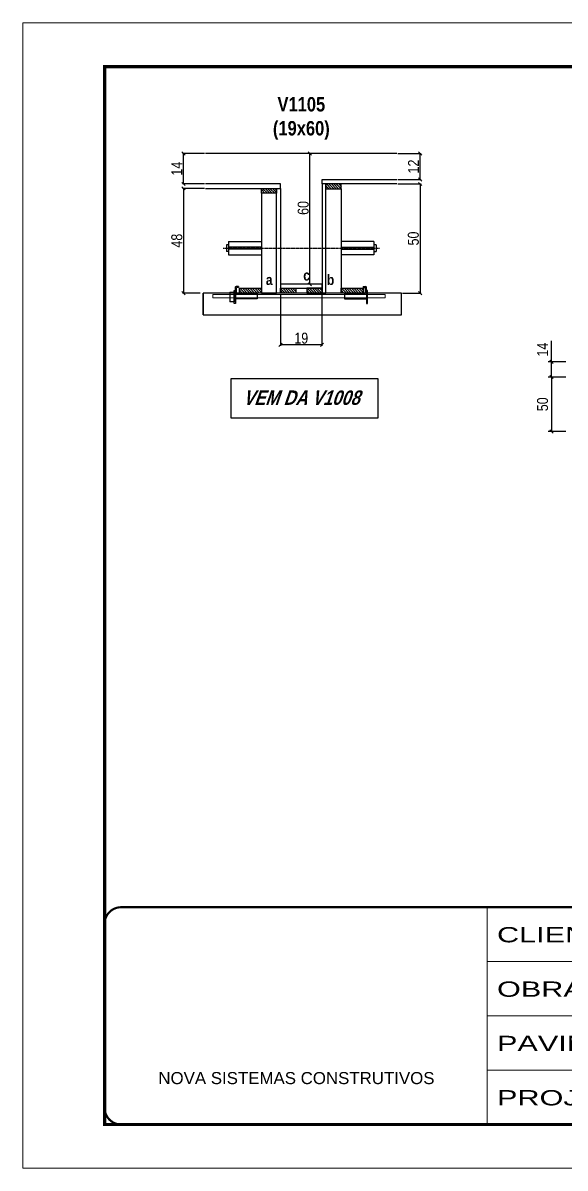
# Model space of a CAD drawing. Extents: x 3309 to 9563, y -2522 to 14608.
# Drawn here: x 8078 to 8575, y 12409 to 13459 of the extents above; entities that cross this region are included whole.
import ezdxf

# ---------------------------------------------------------------- set-up
doc = ezdxf.new("R2010")
doc.units = 0
for name, pattern in [('CONTINUO', [0]), ('DASHED', [0.75, 0.5, -0.25]), ('HIDDEN', [0.375, 0.25, -0.125])]:
    doc.linetypes.add(name, pattern=pattern)
for name, color, linetype in [('barrote', 251, 'Continuous'), ('COTA', 241, 'Continuous'), ('detalhes', 4, 'Continuous'), ('NOMENCLATURA', 7, 'Continuous'), ('Painéis', 200, 'Continuous'), ('presilha', 1, 'Continuous'), ('SARR_2.2x10', 60, 'Continuous'), ('SARR_2.2x7', 40, 'Continuous'), ('SARR_3.5x7', 81, 'Continuous'), ('TENSOR', 3, 'Continuous')]:
    doc.layers.add(name, color=color, linetype=linetype)
for name, color, linetype, lineweight in [('CONCRETO', 251, 'Continuous', 25), ('Folhas', 255, 'Continuous', 9), ('SARRAFO DE PRESSAO', 251, 'DASHED', 9), ('SCO-___-LAJ', 2, 'Continuous', 0)]:
    doc.layers.add(name, color=color, linetype=linetype, lineweight=lineweight)
doc.styles.add('ARIAL', font='arial.ttf')
doc.styles.add('COTA TECNICA', font='techl___.ttf', dxfattribs={"height": 10})
doc.styles.add('COTA TECNICA 2X', font='techl___.ttf', dxfattribs={"height": 10})
doc.styles.add('TECNICA', font='techb___.ttf', dxfattribs={"height": 10})
doc.styles.add('Tecnologia', font='')
doc.styles.get('Tecnologia').set_extended_font_data('Forgotten Futurist')
doc.dimstyles.new('PAINEL', dxfattribs={"dimtxt": 10, "dimasz": 3, "dimexe": 3, "dimexo": 3, "dimgap": 3, "dimtad": 1, "dimdec": 1, "dimzin": 12, "dimdsep": 46, "dimtxsty": 'COTA TECNICA', "dimblk1": 'OBLIQUE', "dimblk2": 'OBLIQUE', "dimsah": 1, "dimcen": 0.9, "dimclrd": 4, "dimclre": 4, "dimclrt": 240, "dimadec": 1, "dimazin": 3, "dimtfac": 1, "dimtdec": 1, "dimtmove": 0, "dimatfit": 3, "dimfxl": 1, "dimtolj": 1, "dimtzin": 12, "dimarcsym": 0})
doc.dimstyles.new('SECAO', dxfattribs={"dimscale": 0.333333, "dimtxt": 5, "dimasz": 9, "dimexe": 3, "dimexo": 3, "dimgap": 3, "dimtad": 1, "dimdec": 1, "dimlfac": 0.5, "dimzin": 12, "dimdsep": 46, "dimtxsty": 'COTA TECNICA 2X', "dimblk1": 'OBLIQUE', "dimblk2": 'OBLIQUE', "dimsah": 1, "dimcen": 0.9, "dimclrd": 4, "dimclre": 4, "dimclrt": 240, "dimadec": 1, "dimazin": 3, "dimtfac": 1, "dimtdec": 1, "dimtmove": 0, "dimatfit": 3, "dimfxl": 1, "dimtolj": 1, "dimtzin": 12, "dimarcsym": 0})
pattern_1 = [(135, (41549.6714, -110300.5723), (-1.122532015, -1.122532015), [])]

# ---------------------------------------------------------------- blocks, each defined once
blk = doc.blocks.new('9999999999')
at = {"color": 30, "linetype": 'CONTINUO'}
for p, q in [((98564.6, 34230.2), (98564.6, 34429.4)), ((98564.6, 34379.6), (99584, 34379.6)), ((98564.6, 34329.8), (99488, 34329.8)), ((98564.6, 34280), (99488, 34280))]:
    blk.add_line(p, q, dxfattribs=at)
at = {"color": 30, "linetype": 'CONTINUO', "const_width": 2}
blk.add_lwpolyline([(99584, 34230.2), (99584, 34414.4, 0.414214), (99569, 34429.4), (98229, 34429.4, 0.414214), (98214, 34414.4), (98214, 34245.2, 0.414214), (98229, 34230.2), (99584, 34230.2)], format="xyb", dxfattribs=at)
at = {"layer": 'Folhas'}
blk.add_lwpolyline([(98139, 34190.2), (99624, 34190.2), (99624, 35240.2), (98139, 35240.2)], close=True, dxfattribs=at)
at = {"layer": 'Folhas', "color": 30, "const_width": 3}
blk.add_lwpolyline([(98214, 34230.2), (99584, 34230.2), (99584, 35200.2), (98214, 35200.2)], close=True, dxfattribs=at)
at = {"color": 7, "linetype": 'Continuous', "ltscale": 5, "style": 'ARIAL'}
blk.add_text('NOVA SISTEMAS CONSTRUTIVOS', height=11.059, dxfattribs=at).set_placement((98263.2, 34267.2))
at = {"layer": 'Folhas', "color": 7, "style": 'Tecnologia', "width": 1.5}
for s, p in [('CLIENTE:', (98573.7, 34397.2)), ('OBRA:', (98573.7, 34347.3)), ('PAVIMENTO:', (98573.7, 34297.5)), ('PROJETO:', (98573.7, 34247.7))]:
    blk.add_text(s, height=14, dxfattribs=at).set_placement(p)
blk = doc.blocks.new('_Oblique')
at = {"color": 0, "linetype": 'ByBlock', "lineweight": -2}
blk.add_line((-0.5, -0.5), (0.5, 0.5), dxfattribs=at)
blk = doc.blocks.new('*D126')
at = {"layer": 'COTA', "color": 4, "lineweight": -2, "transparency": 16777216}
for p, q in [((8314.1, 13210.6), (8314.1, 13163.1)), ((8352.1, 13210.6), (8352.1, 13163.1)), ((8352.1, 13164.1), (8314.1, 13164.1))]:
    blk.add_line(p, q, dxfattribs=at)
at = {"layer": 'Defpoints', "color": 0, "transparency": 16777216}
for p in [(8314.1, 13211.6), (8352.1, 13211.6), (8314.1, 13164.1)]:
    blk.add_point(p, dxfattribs=at)
at = {"layer": 'COTA', "color": 4, "lineweight": -2, "transparency": 16777216, "xscale": 3, "yscale": 3, "zscale": 3, "rotation": 180}
blk.add_blockref('_Oblique', (8314.1, 13164.1), dxfattribs=at)
at = {"layer": 'COTA', "color": 4, "lineweight": -2, "transparency": 16777216, "xscale": 3, "yscale": 3, "zscale": 3}
blk.add_blockref('_Oblique', (8352.1, 13164.1), dxfattribs=at)
at = {"layer": 'COTA', "color": 240, "transparency": 16777216, "insert": (8333.1, 13170.2), "char_height": 10, "attachment_point": 5, "style": 'COTA TECNICA 2X'}
blk.add_mtext('\\A1;19', dxfattribs=at)
blk = doc.blocks.new('PRESILHA METÁLICA 1')
at = {"layer": 'presilha'}
for p, q in [((7.5, 10.6), (7.5, 19.9)), ((12, 21), (8.6, 21)), ((9, 11.6), (9, 18.9)), ((12, 19.5), (9.6, 19.5)), ((12, 21), (12, 19.5)), ((0, 13), (6, 13)), ((0, 13), (0, 0)), ((6, 0), (0, 0)), ((6, 15.5), (7.5, 15.5)), ((6, -2.5), (6, 15.5)), ((6, 13), (6, 0)), ((7.5, 15.5), (7.5, -2.5)), ((37.5, 4.1), (7.5, 4.1)), ((37.5, 11), (9.6, 11)), ((37.5, 11), (37.5, 4.1)), ((7.5, -2.5), (6, -2.5))]:
    blk.add_line(p, q, dxfattribs=at)
for centre, radius, start, end in [((8.6, 19.9), 1.14, 90, 180), ((9.6, 18.9), 0.57, 90, 180), ((9.6, 11.6), 0.57, 180, 270)]:
    blk.add_arc(centre, radius, start, end, dxfattribs=at)
blk = doc.blocks.new('PRESILHA METÁLICA 2')
at = {"layer": 'presilha'}
for p, q in [((-5.2, 23.5), (-5.2, 22)), ((-5.2, 23.5), (-1.9, 23.5)), ((-5.2, 22), (-2.8, 22)), ((-2.2, 14.1), (-2.2, 21.4)), ((0.8, 18), (-0.8, 18)), ((-0.8, 18), (-0.8, 0)), ((-0.8, 14.6), (-0.8, 22.4)), ((0.8, 0), (0.8, 18)), ((-30.8, 13.5), (-30.8, 6.6)), ((-30.8, 13.5), (-2.8, 13.5)), ((-30.8, 6.6), (-0.8, 6.6)), ((-0.8, 0), (0.8, 0))]:
    blk.add_line(p, q, dxfattribs=at)
for centre, radius, start, end in [((-2.8, 21.4), 0.57, 0, 90), ((-1.9, 22.4), 1.14, 0, 90), ((-2.8, 14.1), 0.57, 270, 0)]:
    blk.add_arc(centre, radius, start, end, dxfattribs=at)
blk = doc.blocks.new('*D119')
at = {"layer": 'COTA', "color": 4, "lineweight": -2, "transparency": 16777216}
for p, q in [((8244.4, 13307.6), (8224.1, 13307.6)), ((8225.1, 13307.6), (8225.1, 13211.6)), ((8240.3, 13211.6), (8224.1, 13211.6))]:
    blk.add_line(p, q, dxfattribs=at)
at = {"layer": 'Defpoints', "color": 0, "transparency": 16777216}
for p in [(8245.4, 13307.6), (8225.1, 13211.6), (8241.3, 13211.6)]:
    blk.add_point(p, dxfattribs=at)
at = {"layer": 'COTA', "color": 4, "lineweight": -2, "transparency": 16777216, "xscale": 3, "yscale": 3, "zscale": 3}
for p, rotation in [((8225.1, 13307.6), 90), ((8225.1, 13211.6), 270)]:
    blk.add_blockref('_Oblique', p, dxfattribs=dict(at, rotation=rotation))
at = {"layer": 'COTA', "color": 240, "transparency": 16777216, "insert": (8219, 13259.6), "char_height": 10, "attachment_point": 5, "rotation": 90, "style": 'COTA TECNICA 2X'}
blk.add_mtext('\\A1;48', dxfattribs=at)
blk = doc.blocks.new('*D120')
at = {"layer": 'COTA', "color": 4, "lineweight": -2, "transparency": 16777216}
for p, q in [((8421.8, 13311.6), (8443.1, 13311.6)), ((8442.1, 13311.6), (8442.1, 13211.6)), ((8425.9, 13211.6), (8443.1, 13211.6))]:
    blk.add_line(p, q, dxfattribs=at)
at = {"layer": 'Defpoints', "color": 0, "transparency": 16777216}
for p in [(8420.8, 13311.6), (8424.9, 13211.6), (8442.1, 13211.6)]:
    blk.add_point(p, dxfattribs=at)
at = {"layer": 'COTA', "color": 4, "lineweight": -2, "transparency": 16777216, "xscale": 3, "yscale": 3, "zscale": 3}
for p, rotation in [((8442.1, 13311.6), 90), ((8442.1, 13211.6), 270)]:
    blk.add_blockref('_Oblique', p, dxfattribs=dict(at, rotation=rotation))
at = {"layer": 'COTA', "color": 240, "transparency": 16777216, "insert": (8435.9, 13261.6), "char_height": 10, "attachment_point": 5, "rotation": 90, "style": 'COTA TECNICA 2X'}
blk.add_mtext('\\A1;50', dxfattribs=at)
blk = doc.blocks.new('*D121')
at = {"layer": 'COTA', "color": 4, "lineweight": -2, "transparency": 16777216}
for p, q in [((8351.1, 13339.6), (8340, 13339.6)), ((8341, 13219.6), (8341, 13339.6)), ((8351.1, 13219.6), (8340, 13219.6))]:
    blk.add_line(p, q, dxfattribs=at)
at = {"layer": 'Defpoints', "color": 0, "transparency": 16777216}
for p in [(8341, 13339.6), (8352.1, 13339.6), (8352.1, 13219.6)]:
    blk.add_point(p, dxfattribs=at)
at = {"layer": 'COTA', "color": 4, "lineweight": -2, "transparency": 16777216, "xscale": 3, "yscale": 3, "zscale": 3}
for p, rotation in [((8341, 13339.6), 90), ((8341, 13219.6), 270)]:
    blk.add_blockref('_Oblique', p, dxfattribs=dict(at, rotation=rotation))
at = {"layer": 'COTA', "color": 240, "transparency": 16777216, "insert": (8334.9, 13289.6), "char_height": 10, "attachment_point": 5, "rotation": 90, "style": 'COTA TECNICA 2X'}
blk.add_mtext('\\A1;60', dxfattribs=at)
blk = doc.blocks.new('*D122')
at = {"layer": 'COTA', "color": 4, "lineweight": -2, "transparency": 16777216}
for p, q in [((8421.8, 13339.6), (8443.1, 13339.6)), ((8442.1, 13315.6), (8442.1, 13339.6)), ((8421.8, 13315.6), (8443.1, 13315.6))]:
    blk.add_line(p, q, dxfattribs=at)
at = {"layer": 'Defpoints', "color": 0, "transparency": 16777216}
for p in [(8420.8, 13339.6), (8442.1, 13339.6), (8420.8, 13315.6)]:
    blk.add_point(p, dxfattribs=at)
at = {"layer": 'COTA', "color": 4, "lineweight": -2, "transparency": 16777216, "xscale": 3, "yscale": 3, "zscale": 3}
for p, rotation in [((8442.1, 13339.6), 90), ((8442.1, 13315.6), 270)]:
    blk.add_blockref('_Oblique', p, dxfattribs=dict(at, rotation=rotation))
at = {"layer": 'COTA', "color": 240, "transparency": 16777216, "insert": (8436, 13327.6), "char_height": 10, "attachment_point": 5, "rotation": 90, "style": 'COTA TECNICA 2X'}
blk.add_mtext('\\A1;12', dxfattribs=at)
blk = doc.blocks.new('*D138')
at = {"layer": 'COTA', "color": 4, "lineweight": -2, "transparency": 16777216}
for p, q in [((8244.4, 13339.6), (8224.1, 13339.6)), ((8225.1, 13311.6), (8225.1, 13339.6)), ((8244.4, 13311.6), (8224.1, 13311.6))]:
    blk.add_line(p, q, dxfattribs=at)
at = {"layer": 'Defpoints', "color": 0, "transparency": 16777216}
for p in [(8225.1, 13339.6), (8245.4, 13339.6), (8245.4, 13311.6)]:
    blk.add_point(p, dxfattribs=at)
at = {"layer": 'COTA', "color": 4, "lineweight": -2, "transparency": 16777216, "xscale": 3, "yscale": 3, "zscale": 3}
for p, rotation in [((8225.1, 13339.6), 90), ((8225.1, 13311.6), 270)]:
    blk.add_blockref('_Oblique', p, dxfattribs=dict(at, rotation=rotation))
at = {"layer": 'COTA', "color": 240, "transparency": 16777216, "insert": (8219, 13325.6), "char_height": 10, "attachment_point": 5, "rotation": 90, "style": 'COTA TECNICA 2X'}
blk.add_mtext('\\A1;14', dxfattribs=at)
blk = doc.blocks.new('*D130')
at = {"layer": 'COTA', "color": 4, "lineweight": -2, "transparency": 16777216}
for p, q in [((8575.7, 13134.6), (8559.5, 13134.6)), ((8562.5, 13134.6), (8562.5, 13084.6)), ((8575.7, 13084.6), (8559.5, 13084.6))]:
    blk.add_line(p, q, dxfattribs=at)
at = {"layer": 'Defpoints', "color": 0, "transparency": 16777216}
for p in [(8578.7, 13134.6, 0), (8562.5, 13084.6), (8578.7, 13084.6, 0)]:
    blk.add_point(p, dxfattribs=at)
at = {"layer": 'COTA', "color": 4, "lineweight": -2, "transparency": 16777216, "xscale": 3, "yscale": 3, "zscale": 3}
for p, rotation in [((8562.5, 13134.6), 90), ((8562.5, 13084.6), 270)]:
    blk.add_blockref('_Oblique', p, dxfattribs=dict(at, rotation=rotation))
at = {"layer": 'COTA', "color": 240, "transparency": 16777216, "insert": (8554.4, 13109.6), "char_height": 10, "attachment_point": 5, "rotation": 90, "style": 'COTA TECNICA'}
blk.add_mtext('\\A1;50', dxfattribs=at)
blk = doc.blocks.new('*D131')
at = {"layer": 'COTA', "color": 4, "lineweight": -2, "transparency": 16777216}
for p, q in [((8562.5, 13148.6), (8562.5, 13167.8)), ((8575.7, 13148.6), (8559.5, 13148.6)), ((8562.5, 13134.6), (8562.5, 13148.6)), ((8575.7, 13134.6), (8559.5, 13134.6))]:
    blk.add_line(p, q, dxfattribs=at)
at = {"layer": 'Defpoints', "color": 0, "transparency": 16777216}
for p in [(8562.5, 13148.6), (8578.7, 13148.6, 0), (8578.7, 13134.6, 0)]:
    blk.add_point(p, dxfattribs=at)
at = {"layer": 'COTA', "color": 4, "lineweight": -2, "transparency": 16777216, "xscale": 3, "yscale": 3, "zscale": 3}
for p, rotation in [((8562.5, 13148.6), 90), ((8562.5, 13134.6), 270)]:
    blk.add_blockref('_Oblique', p, dxfattribs=dict(at, rotation=rotation))
at = {"layer": 'COTA', "color": 240, "transparency": 16777216, "insert": (8554.4, 13159.7), "char_height": 10, "attachment_point": 5, "rotation": 90, "style": 'COTA TECNICA'}
blk.add_mtext('\\A1;14', dxfattribs=at)

msp = doc.modelspace()

# ---------------------------------------------------------------- hatches: boundary and pattern name
at = {"layer": 'SARR_2.2x10'}
h = msp.add_hatch(dxfattribs=at)
h.set_pattern_fill('ANSI31', color=256, scale=0.5, angle=90)
h.set_pattern_definition([(135, (41470.0714, -110300.5723), (-1.122532015, -1.122532015), [])])
h.paths.add_polyline_path([(8276.53, 13216), (8276.53, 13211.6), (8296.53, 13211.6), (8296.53, 13216)])
h = msp.add_hatch(dxfattribs=at)
h.set_pattern_fill('ANSI31', color=256, scale=0.5, angle=90)
h.set_pattern_definition([(135, (41563.2714, -110300.5723), (-1.122532015, -1.122532015), [])])
h.paths.add_polyline_path([(8369.73, 13216), (8369.73, 13211.6), (8389.73, 13211.6), (8389.73, 13216)])
at = {"layer": 'SARR_2.2x7'}
h = msp.add_hatch(dxfattribs=at)
h.set_pattern_fill('ANSI31', color=256, scale=0.5, angle=90)
h.set_pattern_definition([(135, (41484.0714, -110208.9723), (-1.122532015, -1.122532015), [])])
h.paths.add_polyline_path([(8310.53, 13307.6), (8310.53, 13303.2), (8296.53, 13303.2), (8296.53, 13307.6)])
h = msp.add_hatch(dxfattribs=at)
h.set_pattern_fill('ANSI31', color=256, scale=0.5, angle=90)
h.set_pattern_definition([(135, (41464.0714, -110204.9723), (-1.122532015, -1.122532015), [])])
h.paths.add_polyline_path([(8355.73, 13311.6), (8355.73, 13307.2), (8369.73, 13307.2), (8369.73, 13311.6)])
h = msp.add_hatch(dxfattribs=at)
h.set_pattern_fill('ANSI31', color=256, scale=0.5, angle=90)
h.set_pattern_definition(pattern_1)
h.paths.add_polyline_path([(8328.13, 13211.6), (8328.13, 13216), (8314.13, 13216), (8314.13, 13211.6)])
h = msp.add_hatch(dxfattribs=at)
h.set_pattern_fill('ANSI31', color=256, scale=0.5, angle=90)
h.set_pattern_definition(pattern_1)
h.paths.add_polyline_path([(8338.13, 13216), (8338.13, 13211.6), (8352.13, 13211.6), (8352.13, 13216)])

# ---------------------------------------------------------------- linework, layer by layer
at = {"ltscale": 3}
for p, q in [((8264.53, 13255.77), (8264.53, 13249.77)), ((8266.53, 13255.77), (8264.53, 13255.77)), ((8266.53, 13258.77), (8266.53, 13246.77)), ((8266.53, 13258.77), (8296.53, 13258.77)), ((8296.53, 13253.77), (8266.53, 13253.77)), ((8296.53, 13251.77), (8266.53, 13251.77)), ((8399.73, 13258.77), (8369.73, 13258.77)), ((8369.73, 13253.77), (8399.73, 13253.77)), ((8369.73, 13251.77), (8399.73, 13251.77)), ((8399.73, 13258.77), (8399.73, 13246.77)), ((8401.73, 13255.77), (8399.73, 13255.77)), ((8401.73, 13255.77), (8401.73, 13249.77)), ((8266.53, 13249.77), (8264.53, 13249.77)), ((8266.53, 13246.77), (8296.53, 13246.77)), ((8399.73, 13246.77), (8369.73, 13246.77)), ((8399.73, 13249.77), (8401.73, 13249.77))]:
    msp.add_line(p, q, dxfattribs=at)
at = {"layer": 'barrote'}
msp.add_lwpolyline([(8243.08, 13191.6), (8424.99, 13191.6), (8424.99, 13211.6), (8243.08, 13211.6)], close=True, dxfattribs=at)
at = {"layer": 'CONCRETO', "linetype": 'Continuous'}
msp.add_line((8420.83, 13339.6), (8245.43, 13339.6), dxfattribs=at)
at = {"layer": 'detalhes', "color": 250}
msp.add_line((8243.08, 13191.6), (8243.08, 13211.6), dxfattribs=at)
at = {"layer": 'NOMENCLATURA', "elevation": 0}
msp.add_lwpolyline([(8268.7, 13133.24), (8403.24, 13133.24), (8403.24, 13096.78), (8268.7, 13096.78)], close=True, dxfattribs=at)
at = {"layer": 'Painéis', "linetype": 'Continuous', "elevation": 0}
for points in [[(8420.83, 13311.6), (8352.13, 13311.6), (8352.13, 13315.6), (8420.83, 13315.6)], [(8245.43, 13307.6), (8314.13, 13307.6), (8314.13, 13311.6), (8245.43, 13311.6)]]:
    msp.add_lwpolyline(points, dxfattribs=at)
at = {"layer": 'Painéis', "linetype": 'Continuous'}
for points in [[(8310.53, 13211.6), (8310.53, 13307.6), (8314.13, 13307.6), (8314.13, 13211.6)], [(8355.73, 13211.6), (8355.73, 13311.6), (8352.13, 13311.6), (8352.13, 13211.6)], [(8352.13, 13219.6), (8314.13, 13219.6), (8314.13, 13216), (8352.13, 13216)]]:
    msp.add_lwpolyline(points, close=True, dxfattribs=at)
at = {"layer": 'SARR_2.2x10'}
for points in [[(8276.53, 13216), (8296.53, 13216), (8296.53, 13211.6), (8276.53, 13211.6)], [(8369.73, 13216), (8389.73, 13216), (8389.73, 13211.6), (8369.73, 13211.6)]]:
    msp.add_lwpolyline(points, close=True, dxfattribs=at)
at = {"layer": 'SARR_2.2x7', "elevation": 0}
for points in [[(8296.53, 13307.6), (8310.53, 13307.6), (8310.53, 13303.2), (8296.53, 13303.2)], [(8369.73, 13311.6), (8355.73, 13311.6), (8355.73, 13307.2), (8369.73, 13307.2)]]:
    msp.add_lwpolyline(points, close=True, dxfattribs=at)
at = {"layer": 'SARR_2.2x7'}
for points in [[(8314.13, 13216), (8328.13, 13216), (8328.13, 13211.6), (8314.13, 13211.6)], [(8352.13, 13216), (8338.13, 13216), (8338.13, 13211.6), (8352.13, 13211.6)]]:
    msp.add_lwpolyline(points, close=True, dxfattribs=at)
at = {"layer": 'SARR_3.5x7'}
for points in [[(8355.73, 13307.2), (8369.73, 13307.2), (8369.73, 13211.6), (8355.73, 13211.6)], [(8310.53, 13303.2), (8296.53, 13303.2), (8296.53, 13211.6), (8310.53, 13211.6)]]:
    msp.add_lwpolyline(points, close=True, dxfattribs=at)
at = {"layer": 'SCO-___-LAJ', "color": 1}
msp.add_lwpolyline([(8252.08, 13210.26), (8409.92, 13210.26), (8409.92, 13207.06), (8252.08, 13207.06)], close=True, dxfattribs=at)
at = {"layer": 'TENSOR', "linetype": 'HIDDEN', "ltscale": 0.5}
msp.add_line((8261.53, 13252.77), (8405.04, 13252.77), dxfattribs=at)

# ---------------------------------------------------------------- block references
at = {"layer": 'presilha', "xscale": 0.6666666666666666, "yscale": 0.6666666666666666, "zscale": 0.6666666666666666}
for name, p in [('PRESILHA METÁLICA 1', (8267.67, 13203.63)), ('PRESILHA METÁLICA 2', (8393.41, 13201.96))]:
    msp.add_blockref(name, p, dxfattribs=at)
at = {"layer": 'SARRAFO DE PRESSAO', "color": 6, "linetype": 'ByBlock'}
msp.add_blockref('9999999999', (-90061.11, -21780.92), dxfattribs=at)

# ---------------------------------------------------------------- texts
at = {"layer": 'detalhes', "style": 'TECNICA'}
for s, p in [('c', (8334.95, 13223.07)), ('a', (8300.66, 13218.96)), ('b', (8356.63, 13218.95))]:
    msp.add_text(s, height=9.6, dxfattribs=at).set_placement(p)
at = {"layer": 'NOMENCLATURA', "insert": (8333.17, 13391.29), "char_height": 13.2, "attachment_point": 2, "style": 'TECNICA'}
msp.add_mtext_dynamic_manual_height_columns('V1105\\P(19x60)', width=300.2766, gutter_width=1, heights=[0], dxfattribs=at)
at = {"layer": 'NOMENCLATURA', "insert": (8333.13, 13122.27), "char_height": 13.2, "width": 300.2766, "attachment_point": 2, "style": 'TECNICA'}
msp.add_mtext('{\\Q19;VEM DA V1008}', dxfattribs=at)

# ---------------------------------------------------------------- dimensions: what is measured, and where the dimension line sits
at = {"layer": 'COTA'}
for base, p1, p2, dimstyle, picture, middle in [((8225.09, 13339.6), (8245.43, 13311.6), (8245.43, 13339.6), 'SECAO', '*D138', (8219.01, 13325.6)), ((8442.05, 13339.6), (8420.83, 13315.6), (8420.83, 13339.6), 'SECAO', '*D122', (8435.99, 13327.6)), ((8225.09, 13211.6, 0), (8245.43, 13307.6), (8241.32, 13211.6, 0), 'SECAO', '*D119', (8218.99, 13259.6, 0)), ((8442.05, 13211.6, 0), (8420.83, 13311.6), (8424.95, 13211.6, 0), 'SECAO', '*D120', (8435.94, 13261.6, 0)), ((8562.46, 13148.64), (8578.69, 13134.64, 0), (8578.69, 13148.64, 0), 'PAINEL', '*D131', (8554.39, 13159.7)), ((8562.46, 13084.64), (8578.69, 13134.64, 0), (8578.69, 13084.64, 0), 'PAINEL', '*D130', (8554.35, 13109.64))]:
    dim = msp.add_linear_dim(base=base, p1=p1, p2=p2, angle=90, dimstyle=dimstyle, dxfattribs=at)
    dim.commit()
    dim.dimension.update_dxf_attribs({"geometry": picture, "text_midpoint": middle})
for base, p1, p2, angle, picture, middle in [((8340.96, 13339.6), (8352.13, 13219.6), (8352.13, 13339.6), 90, '*D121', (8340.96, 13289.6)), ((8314.13, 13164.13), (8352.13, 13211.6), (8314.13, 13211.6), 180, '*D126', (8333.13, 13164.13))]:
    dim = msp.add_linear_dim(base=base, p1=p1, p2=p2, angle=angle, dimstyle='SECAO', dxfattribs=at)
    dim.commit()
    dim.dimension.update_dxf_attribs({"geometry": picture, "text_midpoint": middle, "dimtype": 160})

doc.saveas('drawing.dxf')
